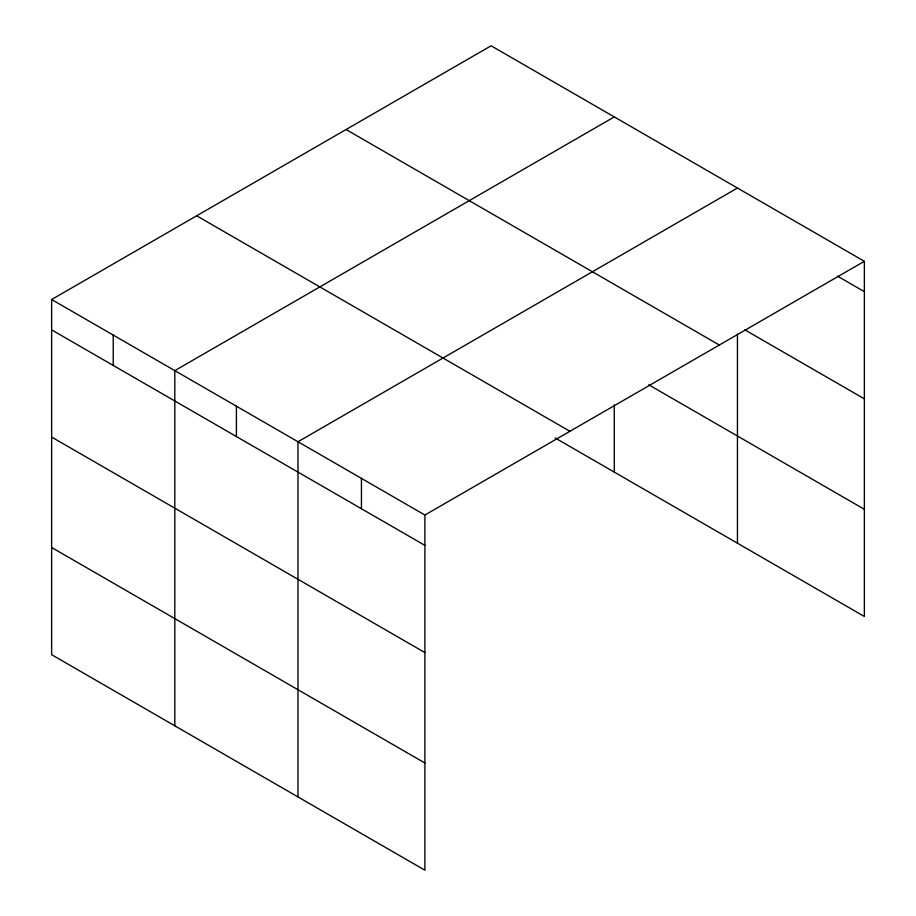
<?xml version="1.0" encoding="UTF-8"?>
<svg xmlns="http://www.w3.org/2000/svg" width="916" height="916" viewBox="0 0 916 916"><rect width="100%" height="100%" fill="white"/><g stroke="black" fill="none" stroke-linecap="round" stroke-linejoin="round"><path stroke-width="1.37" d="M51.64 299.521L424.898 515.021L424.898 870.2L51.64 654.7L51.64 299.521L491.102 45.8L864.361 261.3L864.361 616.479L555.153 437.963M614.281 116.916L174.819 370.637L174.819 725.815M737.449 188.032L297.986 441.752L297.986 796.931M424.898 515.021L864.361 261.3M837.522 276.163L864.361 291.654M744.777 329.806L864.361 398.849M346.076 129.522L719.335 345.034M648.768 384.812L864.361 509.285M196.665 215.798L569.924 431.299M51.64 329.875L424.898 545.375M51.64 437.069L424.898 652.57M51.64 547.505L424.898 763.005M737.449 334.077L737.449 543.211M614.281 404.918L614.281 472.095M361.442 478.392L361.442 508.746M236.408 406.189L236.408 436.554M113.229 335.084L113.229 365.438"/></g></svg>
